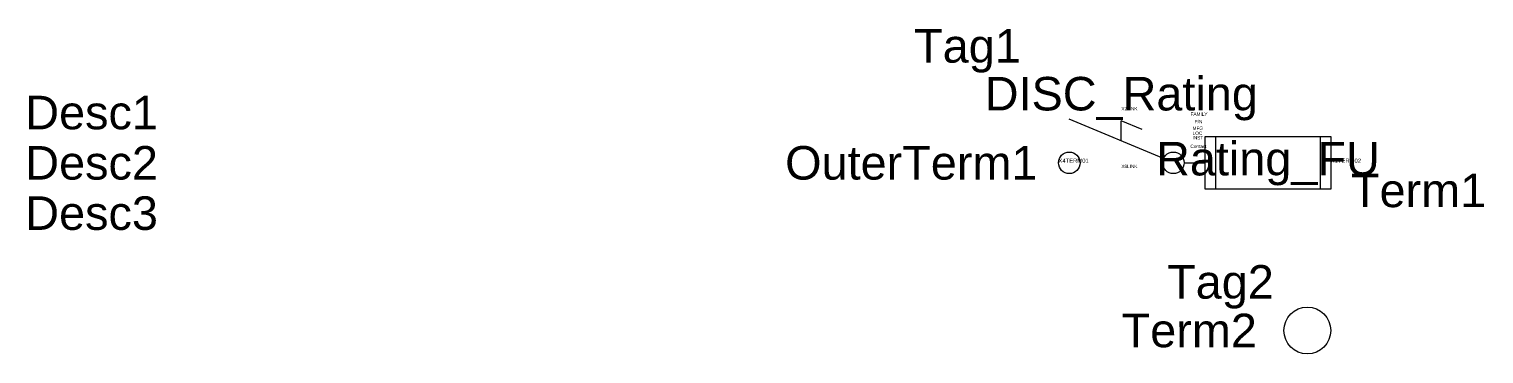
# Model space of a CAD drawing. Header units: inches. Extents: x -3.88 to 0.46, y -0.57 to 0.4.
import ezdxf
from ezdxf.enums import TextEntityAlignment as Align

# ---------------------------------------------------------------- set-up
doc = ezdxf.new("R2010")
doc.units = ezdxf.units.IN
doc.header["$MEASUREMENT"] = 0
doc.styles.add('INERCONNECT TABLES', font='arial.ttf', dxfattribs={"height": 0.1})
doc.styles.add('WD', font='arial.ttf', dxfattribs={"height": 1})

msp = doc.modelspace()

# ---------------------------------------------------------------- linework, layer by layer
for p, q in [((-0.4993, 0.0127), (-0.7809, 0.1301)), ((-0.625, 0.0651), (-0.625, 0.125)), ((-0.5625, 0.099), (-0.625, 0.125)), ((-0.375, -0.0781), (-0.375, 0.0781)), ((-0.375, 0.0781), (0, 0.0781)), ((-0.3438, 0.0781), (-0.3438, -0.0781)), ((-0.0313, 0.0781), (-0.0313, -0.0781)), ((0, 0.0781), (0, -0.0781)), ((-0.4375, 0), (-0.375, 0)), ((0, -0.0781), (-0.375, -0.0781))]:
    msp.add_line(p, q)
for centre, radius in [((-0.7803, 0), 0.0322), ((-0.4697, 0), 0.0322), ((-0.0699, -0.5), 0.0699)]:
    msp.add_circle(centre, radius)

# ---------------------------------------------------------------- texts
at = {"style": 'INERCONNECT TABLES', "flags": 8}
for tag, text, p in [('Tag1', 'DISC', (-0.925, 0.3488)), ('Desc1', '', (-3.5, 0.15)), ('Desc2', '', (-3.5, 0)), ('Desc3', '', (-3.5, -0.15))]:
    msp.add_attdef(tag, text=text, height=0.1, dxfattribs=at).set_placement(p, align=Align.MIDDLE_RIGHT)
msp.add_attdef('DISC_Rating', text='', height=0.1, dxfattribs=at).set_placement((-0.625, 0.1562), align=Align.CENTER)
at = {"style": 'WD', "flags": 9}
for tag, p, s, height in [('X2LINK', (-0.625, 0.1562), '', 0.01), ('FAMILY', (-0.4183, 0.1401), 'DISC', 0.01), ('Contact', (-0.4188, 0.0442), 'NO', 0.01), ('X4TERM01', (-0.8125, 0), '', 0.0125), ('X1TERM02', (0, 0), '', 0.0125), ('X8LINK', (-0.625, -0.0156), '', 0.01)]:
    msp.add_attdef(tag, p, s, height=height, dxfattribs=at)
at = {"linetype": 'Continuous', "style": 'WD', "flags": 9}
for tag, p in [('MFG', (-0.3968, 0.0983)), ('LOC', (-0.3979, 0.0832)), ('P/N', (-0.3948, 0.1177))]:
    msp.add_attdef(tag, text='', height=0.01, dxfattribs=at).set_placement(p, align=Align.CENTER)
at = {"linetype": 'Continuous', "style": 'INERCONNECT TABLES', "flags": 8}
for tag, p in [('OuterTerm1', (-0.8753, 0)), ('Tag2', (-0.1699, -0.3551)), ('Term2', (-0.2205, -0.5))]:
    msp.add_attdef(tag, text='', height=0.1, dxfattribs=at).set_placement(p, align=Align.MIDDLE_RIGHT)
at = {"style": 'INERCONNECT TABLES', "flags": 8}
msp.add_attdef('Rating_FU', text='', height=0.1, dxfattribs=at).set_placement((-0.1875, 0), align=Align.MIDDLE)
at = {"linetype": 'Continuous', "style": 'WD', "flags": 9}
msp.add_attdef('INST', (-0.4124, 0.0697), '', height=0.01, dxfattribs=at)
at = {"linetype": 'Continuous', "style": 'INERCONNECT TABLES', "flags": 8}
msp.add_attdef('Term1', text='', height=0.1, dxfattribs=at).set_placement((0.0603, -0.0322), align=Align.TOP_LEFT)

doc.saveas('drawing.dxf')
